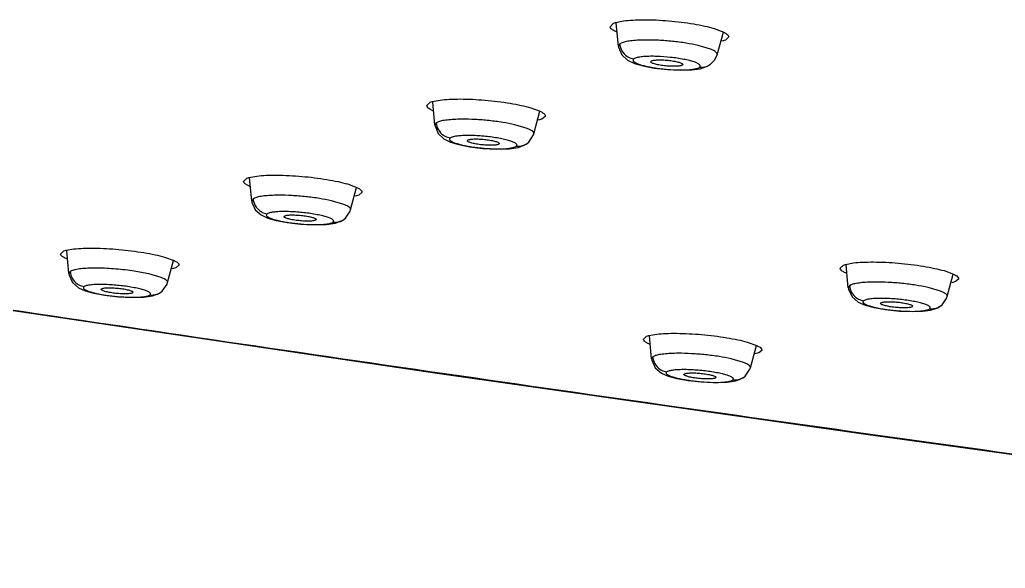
# Model space of a CAD drawing. Header units: inches. Extents: x 440 to 1212, y -520 to 27.
# Drawn here: x 990.19 to 1020.79, y -248.26 to -231.22 of the extents above; entities that cross this region are included whole.
import ezdxf

# ---------------------------------------------------------------- set-up
doc = ezdxf.new("R2010")
doc.units = ezdxf.units.IN
doc.header["$LTSCALE"] = 1.21
doc.header["$MEASUREMENT"] = 0
doc.layers.get('0').update_dxf_attribs({"linetype": 'CONTINUOUS'})

msp = doc.modelspace()

# ---------------------------------------------------------------- linework, layer by layer
at = {"color": 7, "linetype": 'Continuous'}
for p, q in [((1008.521, -231.439), (1008.624, -231.332)), ((1008.624, -231.332), (1008.69, -231.308)), ((1008.69, -231.308), (1008.936, -231.257)), ((1008.777, -232.039), (1008.711, -231.324)), ((1008.716, -231.6), (1008.641, -231.563)), ((1011.752, -231.494), (1012.048, -231.605)), ((1011.846, -232.311), (1012.036, -231.605)), ((1008.862, -231.948), (1008.818, -231.972)), ((1012.1, -231.853), (1011.984, -231.892)), ((1012.199, -231.768), (1012.1, -231.853)), ((1008.818, -231.972), (1008.777, -232.038)), ((1008.777, -232.038), (1008.777, -232.039)), ((1011.639, -232.136), (1011.258, -232.023)), ((1009.33, -232.406), (1009.258, -232.438)), ((1009.781, -232.525), (1009.795, -232.505)), ((1009.795, -232.505), (1009.808, -232.498)), ((1011.845, -232.312), (1011.845, -232.311)), ((1009.542, -232.656), (1009.888, -232.723)), ((1009.888, -232.723), (1010.309, -232.771)), ((1010.309, -232.771), (1010.718, -232.791)), ((1010.718, -232.791), (1011.054, -232.781)), ((1010.761, -232.632), (1010.747, -232.639)), ((1010.774, -232.612), (1010.761, -232.632)), ((1011.221, -232.733), (1011.293, -232.702)), ((1011.544, -232.669), (1011.62, -232.624)), ((1011.62, -232.624), (1011.62, -232.624)), ((1002.824, -233.891), (1002.927, -233.787)), ((1002.927, -233.787), (1002.993, -233.764)), ((1002.993, -233.764), (1003.239, -233.716)), ((1003.08, -234.493), (1003.014, -233.779)), ((1003.019, -234.048), (1002.944, -234.012)), ((1006.054, -233.958), (1006.35, -234.067)), ((1006.148, -234.768), (1006.338, -234.067)), ((1003.166, -234.403), (1003.121, -234.427)), ((1006.403, -234.309), (1006.288, -234.346)), ((1006.501, -234.227), (1006.403, -234.309)), ((1003.121, -234.427), (1003.08, -234.491)), ((1003.08, -234.491), (1003.08, -234.493)), ((1005.943, -234.597), (1005.562, -234.484)), ((1003.633, -234.862), (1003.56, -234.893)), ((1004.085, -234.979), (1004.099, -234.96)), ((1004.099, -234.96), (1004.111, -234.954)), ((1003.825, -235.102), (1004.16, -235.167)), ((1004.16, -235.167), (1004.566, -235.218)), ((1004.566, -235.218), (1004.995, -235.242)), ((1004.995, -235.242), (1005.382, -235.232)), ((1005.063, -235.088), (1005.051, -235.095)), ((1005.077, -235.069), (1005.063, -235.088)), ((1005.382, -235.232), (1005.67, -235.188)), ((1005.522, -235.189), (1005.595, -235.159)), ((1005.67, -235.188), (1005.914, -235.086)), ((1005.914, -235.086), (1005.816, -235.135)), ((1005.917, -235.084), (1005.914, -235.086)), ((997.136, -236.245), (997.239, -236.145)), ((997.239, -236.145), (997.305, -236.123)), ((997.305, -236.123), (997.551, -236.078)), ((997.391, -236.849), (997.326, -236.137)), ((997.33, -236.399), (997.255, -236.363)), ((1000.364, -236.325), (1000.659, -236.432)), ((1000.459, -237.128), (1000.647, -236.432)), ((997.433, -236.784), (997.391, -236.847)), ((997.391, -236.847), (997.391, -236.849)), ((997.477, -236.761), (997.433, -236.784)), ((1000.254, -236.96), (999.872, -236.848)), ((1000.715, -236.667), (1000.6, -236.702)), ((1000.812, -236.588), (1000.715, -236.667)), ((1000.446, -237.169), (1000.459, -237.128)), ((997.944, -237.221), (997.871, -237.25)), ((998.154, -237.458), (998.495, -237.523)), ((998.396, -237.337), (998.411, -237.318)), ((998.411, -237.318), (998.423, -237.312)), ((999.374, -237.447), (999.362, -237.453)), ((999.389, -237.428), (999.374, -237.447)), ((999.991, -237.543), (1000.217, -237.45)), ((1000.22, -237.448), (1000.217, -237.45)), ((998.495, -237.523), (998.906, -237.573)), ((998.906, -237.573), (999.335, -237.596)), ((999.335, -237.596), (999.714, -237.586)), ((999.714, -237.586), (999.991, -237.543)), ((999.831, -237.547), (999.905, -237.518)), ((991.559, -238.406), (991.625, -238.385)), ((991.625, -238.385), (991.871, -238.342)), ((991.455, -238.502), (991.559, -238.406)), ((991.649, -238.652), (991.575, -238.617)), ((991.711, -239.107), (991.646, -238.398)), ((994.682, -238.595), (994.978, -238.7)), ((994.779, -239.39), (994.966, -238.7)), ((995.034, -238.928), (994.921, -238.961)), ((995.131, -238.851), (995.035, -238.928)), ((1015.66, -238.945), (1015.762, -238.845)), ((1015.762, -238.845), (1015.829, -238.822)), ((1015.829, -238.822), (1016.074, -238.777)), ((1015.915, -239.546), (1015.85, -238.837)), ((991.753, -239.044), (991.711, -239.106)), ((991.711, -239.106), (991.711, -239.107)), ((991.797, -239.022), (991.753, -239.044)), ((994.196, -239.115), (993.68, -239.022)), ((994.575, -239.226), (994.196, -239.115)), ((1015.854, -239.098), (1015.78, -239.062)), ((1018.887, -239.017), (1019.184, -239.124)), ((1018.984, -239.821), (1019.172, -239.124)), ((1019.337, -239.279), (1019.24, -239.358)), ((992.264, -239.483), (992.19, -239.511)), ((992.716, -239.597), (992.732, -239.578)), ((992.732, -239.578), (992.743, -239.573)), ((994.763, -239.438), (994.778, -239.39)), ((1015.952, -239.485), (1015.915, -239.545)), ((1015.915, -239.545), (1015.915, -239.546)), ((1016.001, -239.459), (1015.952, -239.485)), ((1018.773, -239.651), (1018.391, -239.541)), ((1019.24, -239.358), (1019.125, -239.393)), ((992.484, -239.716), (992.828, -239.78)), ((992.828, -239.78), (993.241, -239.829)), ((993.241, -239.829), (993.67, -239.853)), ((993.67, -239.853), (994.044, -239.843)), ((993.693, -239.708), (993.682, -239.714)), ((993.709, -239.69), (993.693, -239.708)), ((994.044, -239.843), (994.315, -239.802)), ((994.149, -239.808), (994.223, -239.78)), ((994.315, -239.802), (994.528, -239.717)), ((994.53, -239.716), (994.528, -239.717)), ((1016.464, -239.921), (1016.393, -239.95)), ((1018.972, -239.858), (1018.983, -239.821)), ((1016.714, -240.163), (1017.072, -240.227)), ((1016.92, -240.033), (1016.93, -240.017)), ((1016.93, -240.017), (1016.947, -240.008)), ((1017.072, -240.227), (1017.503, -240.273)), ((1017.903, -240.138), (1017.886, -240.147)), ((1017.912, -240.122), (1017.903, -240.138)), ((1018.363, -240.239), (1018.433, -240.209)), ((1018.757, -240.133), (1018.659, -240.183)), ((1018.69, -240.172), (1018.757, -240.133)), ((1018.761, -240.131), (1018.757, -240.133)), ((1017.503, -240.273), (1017.904, -240.291)), ((1017.904, -240.291), (1018.221, -240.281)), ((1009.551, -241.15), (1009.654, -241.054)), ((1009.654, -241.054), (1009.721, -241.032)), ((1009.721, -241.032), (1009.965, -240.989)), ((1009.807, -241.754), (1009.742, -241.046)), ((1009.745, -241.299), (1009.671, -241.265)), ((1012.777, -241.237), (1013.074, -241.342)), ((1012.875, -242.034), (1013.062, -241.342)), ((1009.843, -241.695), (1009.807, -241.753)), ((1009.807, -241.753), (1009.807, -241.754)), ((1009.893, -241.669), (1009.843, -241.695)), ((1012.663, -241.866), (1012.281, -241.757)), ((1013.132, -241.57), (1013.017, -241.603)), ((1013.228, -241.493), (1013.132, -241.569)), ((1012.861, -242.076), (1012.874, -242.033)), ((1010.353, -242.131), (1010.283, -242.16)), ((1010.592, -242.365), (1010.94, -242.428)), ((1010.812, -242.242), (1010.821, -242.227)), ((1010.821, -242.227), (1010.838, -242.218)), ((1011.795, -242.349), (1011.778, -242.358)), ((1011.804, -242.333), (1011.795, -242.349)), ((1012.423, -242.442), (1012.644, -242.348)), ((1012.644, -242.348), (1012.55, -242.395)), ((1012.647, -242.345), (1012.644, -242.348)), ((1010.94, -242.428), (1011.359, -242.476)), ((1011.359, -242.476), (1011.789, -242.497)), ((1011.789, -242.497), (1012.158, -242.485)), ((1012.158, -242.485), (1012.423, -242.442)), ((1012.254, -242.449), (1012.324, -242.421))]:
    msp.add_line(p, q, dxfattribs=at)
for points in [[(1008.778, -232.038), (1008.781, -232.069), (1008.881, -232.31)], [(1008.881, -232.31), (1009.064, -232.478), (1009.278, -232.58), (1009.542, -232.656)], [(1011.62, -232.624), (1011.775, -232.468), (1011.845, -232.312)], [(1011.054, -232.781), (1011.317, -232.745), (1011.544, -232.669)], [(1003.081, -234.491), (1003.084, -234.519), (1003.18, -234.758)], [(1003.18, -234.758), (1003.359, -234.925), (1003.568, -235.026), (1003.825, -235.102)], [(1005.917, -235.084), (1005.995, -235.022), (1006.137, -234.802), (1006.148, -234.768)], [(997.392, -236.847), (997.397, -236.886), (997.499, -237.124)], [(997.499, -237.124), (997.682, -237.287), (997.892, -237.384), (998.154, -237.458)], [(1000.22, -237.448), (1000.3, -237.387), (1000.446, -237.169)], [(991.712, -239.106), (991.718, -239.153), (991.825, -239.39)], [(991.825, -239.39), (992.01, -239.549), (992.221, -239.643), (992.484, -239.716)], [(994.53, -239.716), (994.614, -239.654), (994.763, -239.438)], [(1015.916, -239.545), (1015.923, -239.593), (1016.033, -239.835)], [(1016.033, -239.835), (1016.224, -239.995), (1016.442, -240.09), (1016.714, -240.163)], [(1018.761, -240.131), (1018.83, -240.075), (1018.972, -239.858)], [(989.347, -240.167), (1003.147, -242.202), (1016.53, -244.108), (1029.098, -245.839), (1040.953, -247.421)], [(1018.221, -240.281), (1018.469, -240.247), (1018.69, -240.172)], [(1009.808, -241.753), (1009.814, -241.801), (1009.923, -242.04)], [(1009.923, -242.04), (1010.111, -242.199), (1010.324, -242.292), (1010.592, -242.365)], [(1012.647, -242.345), (1012.717, -242.291), (1012.861, -242.076)]]:
    msp.add_lwpolyline(points, dxfattribs=at)
for centre, radius, start, end in [((999.968, -237.055), 0.467, 289.77, 302.192), ((994.289, -239.323), 0.461, 289.7001, 301.2053)]:
    msp.add_arc(centre, radius, start, end, dxfattribs=at)
for points, knots in [([(1008.936, -231.257), (1009.03, -231.244), (1009.238, -231.226), (1009.705, -231.215), (1010.339, -231.246), (1010.972, -231.322), (1011.444, -231.412), (1011.656, -231.465), (1011.752, -231.494)], [0, 0, 0, 0, 0.100876, 0.220303, 0.49314, 0.769597, 0.893392, 1, 1, 1, 1]), ([(1008.641, -231.563), (1008.624, -231.553), (1008.593, -231.534), (1008.548, -231.497), (1008.523, -231.462), (1008.521, -231.439)], [0, 0, 0, 0, 0.335967, 0.609928, 1, 1, 1, 1]), ([(1012.048, -231.605), (1012.073, -231.618), (1012.117, -231.642), (1012.169, -231.683), (1012.2, -231.725), (1012.202, -231.756), (1012.199, -231.768)], [0, 0, 0, 0, 0.357211, 0.632205, 0.836008, 1, 1, 1, 1]), ([(1009.609, -231.852), (1009.527, -231.853), (1009.375, -231.858), (1009.166, -231.876), (1008.998, -231.903), (1008.901, -231.931), (1008.862, -231.948)], [0, 0, 0, 0, 0.324089, 0.604306, 0.831625, 1, 1, 1, 1]), ([(1011.258, -232.023), (1011.133, -231.994), (1010.866, -231.944), (1010.453, -231.891), (1010.029, -231.858), (1009.746, -231.851), (1009.609, -231.852)], [0, 0, 0, 0, 0.231766, 0.489054, 0.751944, 1, 1, 1, 1]), ([(1008.818, -231.972), (1008.824, -232.046), (1008.87, -232.196), (1008.978, -232.312), (1009.042, -232.355)], [0, 0, 0, 0, 0.485431, 1, 1, 1, 1]), ([(1011.845, -232.311), (1011.847, -232.305), (1011.848, -232.29), (1011.841, -232.268), (1011.825, -232.246), (1011.792, -232.214), (1011.729, -232.175), (1011.672, -232.15), (1011.639, -232.136)], [0, 0, 0, 0, 0.071018, 0.147493, 0.237621, 0.346475, 0.628314, 1, 1, 1, 1]), ([(1009.042, -232.355), (1009.059, -232.367), (1009.125, -232.407), (1009.201, -232.43), (1009.258, -232.438)], [0, 0, 0, 0, 0.262261, 1, 1, 1, 1]), ([(1009.258, -232.438), (1009.247, -232.446), (1009.232, -232.461), (1009.231, -232.488), (1009.24, -232.508), (1009.257, -232.526), (1009.284, -232.545), (1009.318, -232.564), (1009.379, -232.591), (1009.473, -232.624), (1009.606, -232.659), (1009.761, -232.692), (1009.933, -232.721), (1010.117, -232.746), (1010.366, -232.77), (1010.661, -232.784), (1010.934, -232.779), (1011.114, -232.757), (1011.188, -232.742), (1011.221, -232.733)], [0, 0, 0, 0, 0.019373, 0.027647, 0.036974, 0.048809, 0.063936, 0.082545, 0.104613, 0.158632, 0.224582, 0.300551, 0.384346, 0.473195, 0.564209, 0.741218, 0.89248, 0.95219, 1, 1, 1, 1]), ([(1010.808, -232.452), (1010.672, -232.425), (1010.393, -232.385), (1010.046, -232.36), (1009.776, -232.357), (1009.601, -232.363), (1009.454, -232.379), (1009.368, -232.396), (1009.33, -232.406)], [0, 0, 0, 0, 0.278061, 0.567889, 0.70239, 0.822066, 0.921884, 1, 1, 1, 1]), ([(1010.747, -232.639), (1010.736, -232.644), (1010.708, -232.652), (1010.635, -232.665), (1010.52, -232.671), (1010.363, -232.667), (1010.196, -232.653), (1010.06, -232.633), (1009.961, -232.612), (1009.9, -232.595), (1009.85, -232.579), (1009.813, -232.562), (1009.789, -232.546), (1009.781, -232.531), (1009.781, -232.525)], [0, 0, 0, 0, 0.03744, 0.087453, 0.219937, 0.382909, 0.557586, 0.723131, 0.796386, 0.860312, 0.913186, 0.953917, 0.982054, 1, 1, 1, 1]), ([(1009.808, -232.498), (1009.819, -232.493), (1009.848, -232.485), (1009.92, -232.473), (1010.035, -232.467), (1010.192, -232.47), (1010.359, -232.485), (1010.496, -232.505), (1010.594, -232.526), (1010.656, -232.542), (1010.705, -232.559), (1010.742, -232.576), (1010.766, -232.592), (1010.775, -232.606), (1010.775, -232.612)], [0, 0, 0, 0, 0.03744, 0.087454, 0.219939, 0.382911, 0.557588, 0.723132, 0.796387, 0.860312, 0.913186, 0.953917, 0.982054, 1, 1, 1, 1]), ([(1011.301, -232.622), (1011.293, -232.613), (1011.272, -232.597), (1011.216, -232.565), (1011.118, -232.528), (1010.975, -232.487), (1010.867, -232.463), (1010.808, -232.452)], [0, 0, 0, 0, 0.065266, 0.148892, 0.370213, 0.657565, 1, 1, 1, 1]), ([(1011.293, -232.702), (1011.305, -232.692), (1011.323, -232.673), (1011.317, -232.64), (1011.307, -232.628), (1011.301, -232.622)], [0, 0, 0, 0, 0.494966, 0.719403, 1, 1, 1, 1]), ([(1011.62, -232.624), (1011.572, -232.657), (1011.465, -232.704), (1011.348, -232.709), (1011.293, -232.702)], [0, 0, 0, 0, 0.513184, 1, 1, 1, 1]), ([(1003.239, -233.716), (1003.333, -233.704), (1003.541, -233.688), (1004.008, -233.679), (1004.641, -233.711), (1005.274, -233.788), (1005.745, -233.878), (1005.957, -233.93), (1006.054, -233.958)], [0, 0, 0, 0, 0.100838, 0.220259, 0.49313, 0.769627, 0.893422, 1, 1, 1, 1]), ([(1002.944, -234.012), (1002.927, -234.002), (1002.896, -233.983), (1002.851, -233.947), (1002.826, -233.913), (1002.824, -233.891)], [0, 0, 0, 0, 0.338308, 0.613079, 1, 1, 1, 1]), ([(1006.35, -234.067), (1006.375, -234.08), (1006.418, -234.104), (1006.47, -234.144), (1006.502, -234.184), (1006.505, -234.215), (1006.501, -234.227)], [0, 0, 0, 0, 0.359931, 0.636004, 0.838875, 1, 1, 1, 1]), ([(1003.913, -234.312), (1003.831, -234.313), (1003.679, -234.317), (1003.469, -234.333), (1003.301, -234.36), (1003.204, -234.386), (1003.165, -234.403)], [0, 0, 0, 0, 0.324277, 0.604604, 0.831893, 1, 1, 1, 1]), ([(1005.562, -234.484), (1005.437, -234.455), (1005.171, -234.406), (1004.758, -234.352), (1004.333, -234.319), (1004.05, -234.311), (1003.913, -234.312)], [0, 0, 0, 0, 0.231612, 0.48888, 0.75184, 1, 1, 1, 1]), ([(1003.121, -234.427), (1003.127, -234.5), (1003.173, -234.65), (1003.281, -234.766), (1003.345, -234.81)], [0, 0, 0, 0, 0.485607, 1, 1, 1, 1]), ([(1006.148, -234.768), (1006.15, -234.762), (1006.151, -234.747), (1006.143, -234.726), (1006.128, -234.704), (1006.095, -234.673), (1006.032, -234.635), (1005.975, -234.61), (1005.943, -234.597)], [0, 0, 0, 0, 0.070199, 0.146055, 0.235851, 0.344642, 0.627028, 1, 1, 1, 1]), ([(1003.345, -234.81), (1003.362, -234.822), (1003.428, -234.861), (1003.504, -234.885), (1003.56, -234.893)], [0, 0, 0, 0, 0.262251, 1, 1, 1, 1]), ([(1003.56, -234.893), (1003.549, -234.901), (1003.534, -234.915), (1003.533, -234.942), (1003.542, -234.961), (1003.559, -234.979), (1003.585, -234.997), (1003.619, -235.016), (1003.68, -235.042), (1003.774, -235.074), (1003.907, -235.109), (1004.062, -235.142), (1004.234, -235.171), (1004.418, -235.195), (1004.667, -235.22), (1004.961, -235.236), (1005.234, -235.232), (1005.415, -235.212), (1005.489, -235.197), (1005.522, -235.189)], [0, 0, 0, 0, 0.019073, 0.027116, 0.036218, 0.047867, 0.06285, 0.081349, 0.103334, 0.157258, 0.223186, 0.299197, 0.383086, 0.47207, 0.563251, 0.740647, 0.892273, 0.952115, 1, 1, 1, 1]), ([(1005.111, -234.914), (1004.975, -234.887), (1004.697, -234.847), (1004.349, -234.821), (1004.08, -234.817), (1003.904, -234.822), (1003.757, -234.836), (1003.67, -234.852), (1003.633, -234.862)], [0, 0, 0, 0, 0.277901, 0.567764, 0.70232, 0.822055, 0.921908, 1, 1, 1, 1]), ([(1005.051, -235.095), (1005.039, -235.099), (1005.011, -235.107), (1004.939, -235.119), (1004.823, -235.124), (1004.667, -235.12), (1004.5, -235.105), (1004.363, -235.085), (1004.265, -235.065), (1004.203, -235.048), (1004.153, -235.032), (1004.117, -235.015), (1004.092, -235), (1004.084, -234.985), (1004.084, -234.979)], [0, 0, 0, 0, 0.037302, 0.087255, 0.21978, 0.382927, 0.557841, 0.723614, 0.796953, 0.860932, 0.913807, 0.95447, 0.982428, 1, 1, 1, 1]), ([(1004.111, -234.954), (1004.123, -234.949), (1004.151, -234.941), (1004.223, -234.929), (1004.338, -234.924), (1004.495, -234.928), (1004.662, -234.943), (1004.798, -234.963), (1004.897, -234.984), (1004.958, -235), (1005.008, -235.016), (1005.045, -235.033), (1005.069, -235.048), (1005.078, -235.063), (1005.078, -235.069)], [0, 0, 0, 0, 0.037303, 0.087257, 0.219783, 0.38293, 0.557845, 0.723617, 0.796955, 0.860934, 0.913808, 0.95447, 0.982429, 1, 1, 1, 1]), ([(1005.603, -235.081), (1005.595, -235.073), (1005.575, -235.057), (1005.518, -235.026), (1005.421, -234.989), (1005.277, -234.948), (1005.169, -234.925), (1005.111, -234.914)], [0, 0, 0, 0, 0.064678, 0.147939, 0.369056, 0.656762, 1, 1, 1, 1]), ([(1005.595, -235.159), (1005.607, -235.15), (1005.624, -235.131), (1005.619, -235.099), (1005.609, -235.087), (1005.603, -235.081)], [0, 0, 0, 0, 0.496442, 0.719151, 1, 1, 1, 1]), ([(1005.816, -235.135), (1005.798, -235.142), (1005.726, -235.163), (1005.65, -235.166), (1005.595, -235.159)], [0, 0, 0, 0, 0.259271, 1, 1, 1, 1]), ([(997.255, -236.363), (997.238, -236.354), (997.207, -236.335), (997.163, -236.301), (997.138, -236.267), (997.136, -236.245)], [0, 0, 0, 0, 0.340722, 0.616334, 1, 1, 1, 1]), ([(997.551, -236.078), (997.645, -236.066), (997.853, -236.052), (998.319, -236.045), (998.952, -236.08), (999.584, -236.157), (1000.055, -236.246), (1000.267, -236.297), (1000.364, -236.325)], [0, 0, 0, 0, 0.100802, 0.220217, 0.493121, 0.769658, 0.893452, 1, 1, 1, 1]), ([(1000.659, -236.432), (1000.685, -236.445), (1000.728, -236.468), (1000.775, -236.503), (1000.799, -236.531), (1000.81, -236.55), (1000.815, -236.569), (1000.814, -236.582), (1000.812, -236.588)], [0, 0, 0, 0, 0.361536, 0.63784, 0.747037, 0.840164, 0.922058, 1, 1, 1, 1]), ([(997.433, -236.784), (997.439, -236.858), (997.485, -237.008), (997.592, -237.124), (997.656, -237.168)], [0, 0, 0, 0, 0.485779, 1, 1, 1, 1]), ([(998.223, -236.674), (998.141, -236.675), (997.99, -236.678), (997.782, -236.694), (997.614, -236.719), (997.517, -236.745), (997.477, -236.761)], [0, 0, 0, 0, 0.323876, 0.603024, 0.830341, 1, 1, 1, 1]), ([(999.872, -236.848), (999.747, -236.819), (999.481, -236.77), (999.068, -236.716), (998.644, -236.682), (998.36, -236.674), (998.223, -236.674)], [0, 0, 0, 0, 0.231313, 0.488143, 0.751456, 1, 1, 1, 1]), ([(997.656, -237.168), (997.673, -237.179), (997.739, -237.219), (997.814, -237.243), (997.871, -237.251)], [0, 0, 0, 0, 0.26224, 1, 1, 1, 1]), ([(1000.459, -237.128), (1000.461, -237.121), (1000.461, -237.107), (1000.454, -237.087), (1000.438, -237.066), (1000.405, -237.035), (1000.344, -236.998), (1000.287, -236.973), (1000.254, -236.96)], [0, 0, 0, 0, 0.069258, 0.144547, 0.23394, 0.342195, 0.624236, 1, 1, 1, 1]), ([(997.871, -237.25), (997.86, -237.258), (997.845, -237.272), (997.843, -237.298), (997.852, -237.316), (997.87, -237.334), (997.895, -237.352), (997.929, -237.37), (997.99, -237.396), (998.084, -237.428), (998.217, -237.462), (998.371, -237.495), (998.543, -237.524), (998.727, -237.548), (998.976, -237.573), (999.27, -237.59), (999.543, -237.587), (999.724, -237.569), (999.799, -237.555), (999.831, -237.547)], [0, 0, 0, 0, 0.018778, 0.02659, 0.035465, 0.046929, 0.061768, 0.080156, 0.102059, 0.155886, 0.221792, 0.297842, 0.381823, 0.470941, 0.562287, 0.740066, 0.892059, 0.952035, 1, 1, 1, 1]), ([(999.422, -237.278), (999.287, -237.252), (999.008, -237.212), (998.661, -237.185), (998.391, -237.18), (998.216, -237.184), (998.069, -237.197), (997.981, -237.212), (997.944, -237.221)], [0, 0, 0, 0, 0.277735, 0.567626, 0.702237, 0.822032, 0.921925, 1, 1, 1, 1]), ([(999.362, -237.453), (999.351, -237.457), (999.323, -237.465), (999.25, -237.476), (999.135, -237.481), (998.979, -237.476), (998.812, -237.461), (998.675, -237.441), (998.576, -237.42), (998.515, -237.404), (998.465, -237.388), (998.428, -237.372), (998.404, -237.357), (998.396, -237.342), (998.396, -237.337)], [0, 0, 0, 0, 0.037168, 0.087063, 0.219629, 0.382949, 0.558101, 0.724099, 0.797521, 0.861554, 0.914427, 0.955022, 0.982803, 1, 1, 1, 1]), ([(998.423, -237.312), (998.434, -237.307), (998.462, -237.3), (998.535, -237.289), (998.65, -237.284), (998.806, -237.289), (998.973, -237.304), (999.11, -237.324), (999.209, -237.344), (999.27, -237.36), (999.32, -237.376), (999.357, -237.393), (999.381, -237.408), (999.389, -237.422), (999.389, -237.428)], [0, 0, 0, 0, 0.03717, 0.087066, 0.219633, 0.382954, 0.558104, 0.724101, 0.797523, 0.861555, 0.914428, 0.955022, 0.982803, 1, 1, 1, 1]), ([(999.914, -237.443), (999.906, -237.435), (999.885, -237.419), (999.829, -237.389), (999.732, -237.353), (999.588, -237.313), (999.481, -237.29), (999.422, -237.278)], [0, 0, 0, 0, 0.064091, 0.146987, 0.367902, 0.655962, 1, 1, 1, 1]), ([(999.905, -237.518), (999.917, -237.509), (999.935, -237.491), (999.929, -237.46), (999.92, -237.449), (999.914, -237.443)], [0, 0, 0, 0, 0.498072, 0.718921, 1, 1, 1, 1]), ([(1000.126, -237.495), (1000.108, -237.501), (1000.036, -237.522), (999.959, -237.525), (999.905, -237.518)], [0, 0, 0, 0, 0.259344, 1, 1, 1, 1]), ([(991.871, -238.342), (991.965, -238.332), (992.173, -238.318), (992.639, -238.314), (993.271, -238.351), (993.903, -238.429), (994.374, -238.517), (994.585, -238.568), (994.682, -238.595)], [0, 0, 0, 0, 0.100764, 0.220168, 0.493098, 0.769673, 0.893472, 1, 1, 1, 1]), ([(991.575, -238.617), (991.558, -238.608), (991.527, -238.59), (991.483, -238.556), (991.457, -238.524), (991.455, -238.502)], [0, 0, 0, 0, 0.343214, 0.619706, 1, 1, 1, 1]), ([(994.978, -238.7), (995.003, -238.712), (995.046, -238.735), (995.093, -238.768), (995.118, -238.796), (995.129, -238.815), (995.134, -238.833), (995.133, -238.846), (995.131, -238.851)], [0, 0, 0, 0, 0.364287, 0.641708, 0.750717, 0.843094, 0.923695, 1, 1, 1, 1]), ([(992.546, -238.939), (992.464, -238.939), (992.311, -238.942), (992.102, -238.957), (991.933, -238.981), (991.836, -239.006), (991.797, -239.022)], [0, 0, 0, 0, 0.324644, 0.605183, 0.832414, 1, 1, 1, 1]), ([(993.68, -239.022), (993.489, -238.995), (993.111, -238.956), (992.732, -238.939), (992.546, -238.939)], [0, 0, 0, 0, 0.510239, 1, 1, 1, 1]), ([(1015.78, -239.062), (1015.763, -239.053), (1015.732, -239.035), (1015.687, -239), (1015.662, -238.967), (1015.66, -238.945)], [0, 0, 0, 0, 0.341094, 0.616813, 1, 1, 1, 1]), ([(1016.074, -238.777), (1016.168, -238.765), (1016.376, -238.75), (1016.842, -238.743), (1017.474, -238.775), (1018.107, -238.851), (1018.579, -238.939), (1018.791, -238.99), (1018.887, -239.017)], [0, 0, 0, 0, 0.100741, 0.22011, 0.492979, 0.769552, 0.893391, 1, 1, 1, 1]), ([(991.753, -239.044), (991.759, -239.118), (991.805, -239.268), (991.911, -239.384), (991.976, -239.428)], [0, 0, 0, 0, 0.485947, 1, 1, 1, 1]), ([(994.779, -239.39), (994.78, -239.384), (994.781, -239.37), (994.774, -239.35), (994.758, -239.329), (994.725, -239.299), (994.664, -239.263), (994.608, -239.239), (994.575, -239.226)], [0, 0, 0, 0, 0.068486, 0.143061, 0.232178, 0.340847, 0.624376, 1, 1, 1, 1]), ([(1019.184, -239.124), (1019.209, -239.136), (1019.253, -239.159), (1019.3, -239.194), (1019.324, -239.222), (1019.335, -239.241), (1019.34, -239.26), (1019.339, -239.273), (1019.337, -239.279)], [0, 0, 0, 0, 0.361736, 0.638076, 0.747232, 0.840288, 0.922105, 1, 1, 1, 1]), ([(991.976, -239.428), (991.992, -239.44), (992.058, -239.479), (992.134, -239.503), (992.19, -239.511)], [0, 0, 0, 0, 0.262226, 1, 1, 1, 1]), ([(992.19, -239.511), (992.184, -239.515), (992.174, -239.523), (992.163, -239.539), (992.162, -239.557), (992.171, -239.575), (992.188, -239.592), (992.214, -239.609), (992.248, -239.627), (992.308, -239.653), (992.402, -239.683), (992.534, -239.718), (992.689, -239.75), (992.861, -239.779), (993.044, -239.803), (993.294, -239.829), (993.588, -239.846), (993.861, -239.845), (994.042, -239.828), (994.117, -239.816), (994.149, -239.808)], [0, 0, 0, 0, 0.01036, 0.018724, 0.026303, 0.034947, 0.046223, 0.060914, 0.079189, 0.101005, 0.154722, 0.220588, 0.296657, 0.380707, 0.469934, 0.561422, 0.73954, 0.891863, 0.951961, 1, 1, 1, 1]), ([(993.742, -239.546), (993.607, -239.52), (993.328, -239.479), (992.981, -239.452), (992.711, -239.445), (992.536, -239.448), (992.388, -239.46), (992.301, -239.474), (992.264, -239.483)], [0, 0, 0, 0, 0.277562, 0.567476, 0.702141, 0.821998, 0.921933, 1, 1, 1, 1]), ([(993.682, -239.714), (993.671, -239.718), (993.643, -239.725), (993.57, -239.735), (993.455, -239.739), (993.299, -239.734), (993.132, -239.719), (992.975, -239.695), (992.859, -239.67), (992.786, -239.647), (992.749, -239.631), (992.725, -239.616), (992.716, -239.602), (992.716, -239.597)], [0, 0, 0, 0, 0.037038, 0.086879, 0.21949, 0.382987, 0.558379, 0.724609, 0.862164, 0.915039, 0.955567, 0.983176, 1, 1, 1, 1]), ([(992.743, -239.573), (992.754, -239.568), (992.782, -239.561), (992.855, -239.551), (992.97, -239.547), (993.126, -239.552), (993.293, -239.567), (993.451, -239.591), (993.566, -239.616), (993.639, -239.639), (993.676, -239.656), (993.7, -239.67), (993.709, -239.684), (993.709, -239.69)], [0, 0, 0, 0, 0.037041, 0.086883, 0.219495, 0.382993, 0.558384, 0.724612, 0.862165, 0.91504, 0.955568, 0.983176, 1, 1, 1, 1]), ([(994.232, -239.707), (994.225, -239.7), (994.204, -239.685), (994.148, -239.655), (994.051, -239.619), (993.908, -239.58), (993.8, -239.557), (993.742, -239.546)], [0, 0, 0, 0, 0.063505, 0.146038, 0.366752, 0.655164, 1, 1, 1, 1]), ([(1015.952, -239.485), (1015.958, -239.559), (1016.006, -239.711), (1016.115, -239.827), (1016.181, -239.871)], [0, 0, 0, 0, 0.485709, 1, 1, 1, 1]), ([(1016.746, -239.371), (1016.664, -239.371), (1016.512, -239.375), (1016.304, -239.392), (1016.137, -239.417), (1016.04, -239.443), (1016.001, -239.459)], [0, 0, 0, 0, 0.325866, 0.605531, 0.831676, 1, 1, 1, 1]), ([(1018.391, -239.541), (1018.266, -239.513), (1018, -239.464), (1017.589, -239.411), (1017.166, -239.378), (1016.883, -239.37), (1016.746, -239.371)], [0, 0, 0, 0, 0.231953, 0.488629, 0.751135, 1, 1, 1, 1]), ([(994.223, -239.78), (994.235, -239.772), (994.253, -239.755), (994.248, -239.724), (994.238, -239.713), (994.232, -239.707)], [0, 0, 0, 0, 0.499871, 0.718718, 1, 1, 1, 1]), ([(1016.181, -239.871), (1016.197, -239.882), (1016.263, -239.92), (1016.337, -239.943), (1016.393, -239.95)], [0, 0, 0, 0, 0.26199, 1, 1, 1, 1]), ([(1017.939, -239.971), (1017.803, -239.946), (1017.524, -239.906), (1017.176, -239.881), (1016.906, -239.877), (1016.732, -239.882), (1016.586, -239.895), (1016.5, -239.911), (1016.464, -239.921)], [0, 0, 0, 0, 0.279568, 0.570248, 0.704746, 0.824033, 0.923031, 1, 1, 1, 1]), ([(1018.983, -239.821), (1018.985, -239.814), (1018.986, -239.8), (1018.977, -239.779), (1018.961, -239.758), (1018.927, -239.726), (1018.864, -239.689), (1018.806, -239.664), (1018.773, -239.651)], [0, 0, 0, 0, 0.069032, 0.144378, 0.234165, 0.342971, 0.625469, 1, 1, 1, 1]), ([(1047.541, -248.264), (1042.642, -247.633), (1032.879, -246.347), (1013.493, -243.696), (999.016, -241.604), (989.405, -240.162)], [0, 0, 0, 0, 0.25246, 0.503281, 1, 1, 1, 1]), ([(1016.393, -239.95), (1016.383, -239.958), (1016.369, -239.973), (1016.369, -239.998), (1016.38, -240.017), (1016.398, -240.034), (1016.425, -240.052), (1016.46, -240.07), (1016.522, -240.096), (1016.618, -240.127), (1016.752, -240.161), (1016.909, -240.193), (1017.082, -240.221), (1017.266, -240.245), (1017.515, -240.269), (1017.808, -240.284), (1018.079, -240.28), (1018.258, -240.261), (1018.331, -240.247), (1018.363, -240.239)], [0, 0, 0, 0, 0.018077, 0.025908, 0.035028, 0.046863, 0.062138, 0.08099, 0.103359, 0.158053, 0.224681, 0.301281, 0.385628, 0.474919, 0.566227, 0.743319, 0.89395, 0.953045, 1, 1, 1, 1]), ([(1017.886, -240.147), (1017.875, -240.152), (1017.846, -240.159), (1017.774, -240.17), (1017.659, -240.175), (1017.503, -240.171), (1017.335, -240.156), (1017.199, -240.136), (1017.1, -240.116), (1017.039, -240.1), (1016.989, -240.084), (1016.952, -240.068), (1016.928, -240.053), (1016.919, -240.039), (1016.92, -240.033)], [0, 0, 0, 0, 0.037203, 0.087135, 0.219779, 0.383167, 0.55836, 0.724359, 0.797764, 0.861744, 0.91459, 0.955134, 0.982835, 1, 1, 1, 1]), ([(1016.947, -240.008), (1016.958, -240.004), (1016.986, -239.996), (1017.058, -239.985), (1017.174, -239.98), (1017.33, -239.984), (1017.497, -239.999), (1017.634, -240.019), (1017.733, -240.039), (1017.794, -240.055), (1017.844, -240.071), (1017.881, -240.087), (1017.905, -240.102), (1017.913, -240.116), (1017.913, -240.122)], [0, 0, 0, 0, 0.037204, 0.087137, 0.219784, 0.383172, 0.558364, 0.724362, 0.797766, 0.861746, 0.914591, 0.955134, 0.982835, 1, 1, 1, 1]), ([(1018.437, -240.134), (1018.429, -240.126), (1018.408, -240.111), (1018.35, -240.081), (1018.252, -240.045), (1018.107, -240.005), (1017.999, -239.982), (1017.939, -239.971)], [0, 0, 0, 0, 0.065003, 0.148595, 0.370074, 0.657611, 1, 1, 1, 1]), ([(1018.433, -240.209), (1018.445, -240.2), (1018.461, -240.182), (1018.454, -240.151), (1018.443, -240.14), (1018.437, -240.134)], [0, 0, 0, 0, 0.484994, 0.709751, 1, 1, 1, 1]), ([(1018.659, -240.183), (1018.641, -240.19), (1018.568, -240.213), (1018.489, -240.216), (1018.433, -240.209)], [0, 0, 0, 0, 0.259441, 1, 1, 1, 1]), ([(1009.671, -241.265), (1009.654, -241.256), (1009.623, -241.238), (1009.579, -241.204), (1009.553, -241.171), (1009.551, -241.15)], [0, 0, 0, 0, 0.343457, 0.620019, 1, 1, 1, 1]), ([(1009.965, -240.989), (1010.06, -240.978), (1010.267, -240.965), (1010.733, -240.96), (1011.365, -240.995), (1011.997, -241.072), (1012.468, -241.159), (1012.68, -241.21), (1012.777, -241.237)], [0, 0, 0, 0, 0.100681, 0.220019, 0.492885, 0.769508, 0.893375, 1, 1, 1, 1]), ([(1013.074, -241.342), (1013.099, -241.354), (1013.142, -241.376), (1013.19, -241.41), (1013.214, -241.438), (1013.225, -241.456), (1013.23, -241.475), (1013.229, -241.487), (1013.228, -241.493)], [0, 0, 0, 0, 0.364343, 0.641761, 0.75075, 0.843101, 0.923684, 1, 1, 1, 1]), ([(1009.843, -241.695), (1009.849, -241.768), (1009.895, -241.918), (1010.003, -242.034), (1010.067, -242.078)], [0, 0, 0, 0, 0.48568, 1, 1, 1, 1]), ([(1010.637, -241.585), (1010.556, -241.585), (1010.404, -241.588), (1010.196, -241.603), (1010.028, -241.628), (1009.932, -241.653), (1009.893, -241.669)], [0, 0, 0, 0, 0.32608, 0.605844, 0.831927, 1, 1, 1, 1]), ([(1012.281, -241.757), (1012.156, -241.729), (1011.89, -241.68), (1011.479, -241.627), (1011.057, -241.593), (1010.775, -241.585), (1010.637, -241.585)], [0, 0, 0, 0, 0.232016, 0.488719, 0.751204, 1, 1, 1, 1]), ([(1012.874, -242.033), (1012.876, -242.027), (1012.876, -242.013), (1012.868, -241.992), (1012.852, -241.971), (1012.818, -241.94), (1012.754, -241.903), (1012.696, -241.879), (1012.663, -241.866)], [0, 0, 0, 0, 0.067995, 0.142593, 0.232, 0.340757, 0.623955, 1, 1, 1, 1]), ([(1010.067, -242.078), (1010.084, -242.089), (1010.15, -242.129), (1010.226, -242.153), (1010.283, -242.16)], [0, 0, 0, 0, 0.262056, 1, 1, 1, 1]), ([(1010.283, -242.16), (1010.273, -242.167), (1010.259, -242.182), (1010.26, -242.207), (1010.27, -242.224), (1010.289, -242.241), (1010.316, -242.259), (1010.351, -242.276), (1010.414, -242.302), (1010.51, -242.333), (1010.644, -242.367), (1010.801, -242.398), (1010.974, -242.426), (1011.158, -242.45), (1011.407, -242.475), (1011.7, -242.491), (1011.971, -242.489), (1012.149, -242.471), (1012.222, -242.457), (1012.254, -242.449)], [0, 0, 0, 0, 0.01761, 0.025233, 0.034224, 0.046004, 0.061276, 0.080158, 0.102579, 0.157421, 0.224227, 0.301016, 0.385548, 0.475007, 0.566455, 0.743707, 0.894283, 0.953247, 1, 1, 1, 1]), ([(1011.827, -242.187), (1011.691, -242.162), (1011.412, -242.123), (1011.064, -242.096), (1010.794, -242.091), (1010.62, -242.095), (1010.475, -242.107), (1010.39, -242.122), (1010.353, -242.131)], [0, 0, 0, 0, 0.280021, 0.570935, 0.705427, 0.824606, 0.923379, 1, 1, 1, 1]), ([(1011.778, -242.358), (1011.766, -242.362), (1011.738, -242.369), (1011.666, -242.38), (1011.551, -242.384), (1011.394, -242.379), (1011.227, -242.364), (1011.091, -242.344), (1010.992, -242.323), (1010.931, -242.308), (1010.881, -242.292), (1010.844, -242.276), (1010.82, -242.262), (1010.811, -242.248), (1010.811, -242.242)], [0, 0, 0, 0, 0.037071, 0.08694, 0.219609, 0.383154, 0.55857, 0.72479, 0.798279, 0.862308, 0.915162, 0.955647, 0.983182, 1, 1, 1, 1]), ([(1010.838, -242.218), (1010.85, -242.214), (1010.878, -242.207), (1010.95, -242.196), (1011.065, -242.192), (1011.222, -242.197), (1011.389, -242.212), (1011.525, -242.232), (1011.624, -242.252), (1011.685, -242.268), (1011.735, -242.283), (1011.772, -242.3), (1011.796, -242.314), (1011.805, -242.328), (1011.805, -242.334)], [0, 0, 0, 0, 0.03707, 0.08694, 0.219609, 0.383154, 0.55857, 0.72479, 0.798278, 0.862308, 0.915161, 0.955647, 0.983182, 1, 1, 1, 1]), ([(1012.327, -242.348), (1012.318, -242.34), (1012.297, -242.325), (1012.239, -242.296), (1012.14, -242.26), (1011.995, -242.221), (1011.886, -242.199), (1011.827, -242.187)], [0, 0, 0, 0, 0.064788, 0.148309, 0.36985, 0.65752, 1, 1, 1, 1]), ([(1012.324, -242.421), (1012.33, -242.416), (1012.341, -242.407), (1012.349, -242.386), (1012.343, -242.365), (1012.333, -242.354), (1012.327, -242.348)], [0, 0, 0, 0, 0.270075, 0.487669, 0.709473, 1, 1, 1, 1]), ([(1012.55, -242.395), (1012.531, -242.402), (1012.458, -242.424), (1012.38, -242.428), (1012.324, -242.421)], [0, 0, 0, 0, 0.259527, 1, 1, 1, 1])]:
    msp.add_open_spline(points, degree=3, knots=knots, dxfattribs=at)
msp.add_open_spline([(994.444, -239.757), (994.374, -239.782), (994.296, -239.79), (994.223, -239.78)], degree=3, dxfattribs=at)

doc.saveas('drawing.dxf')
